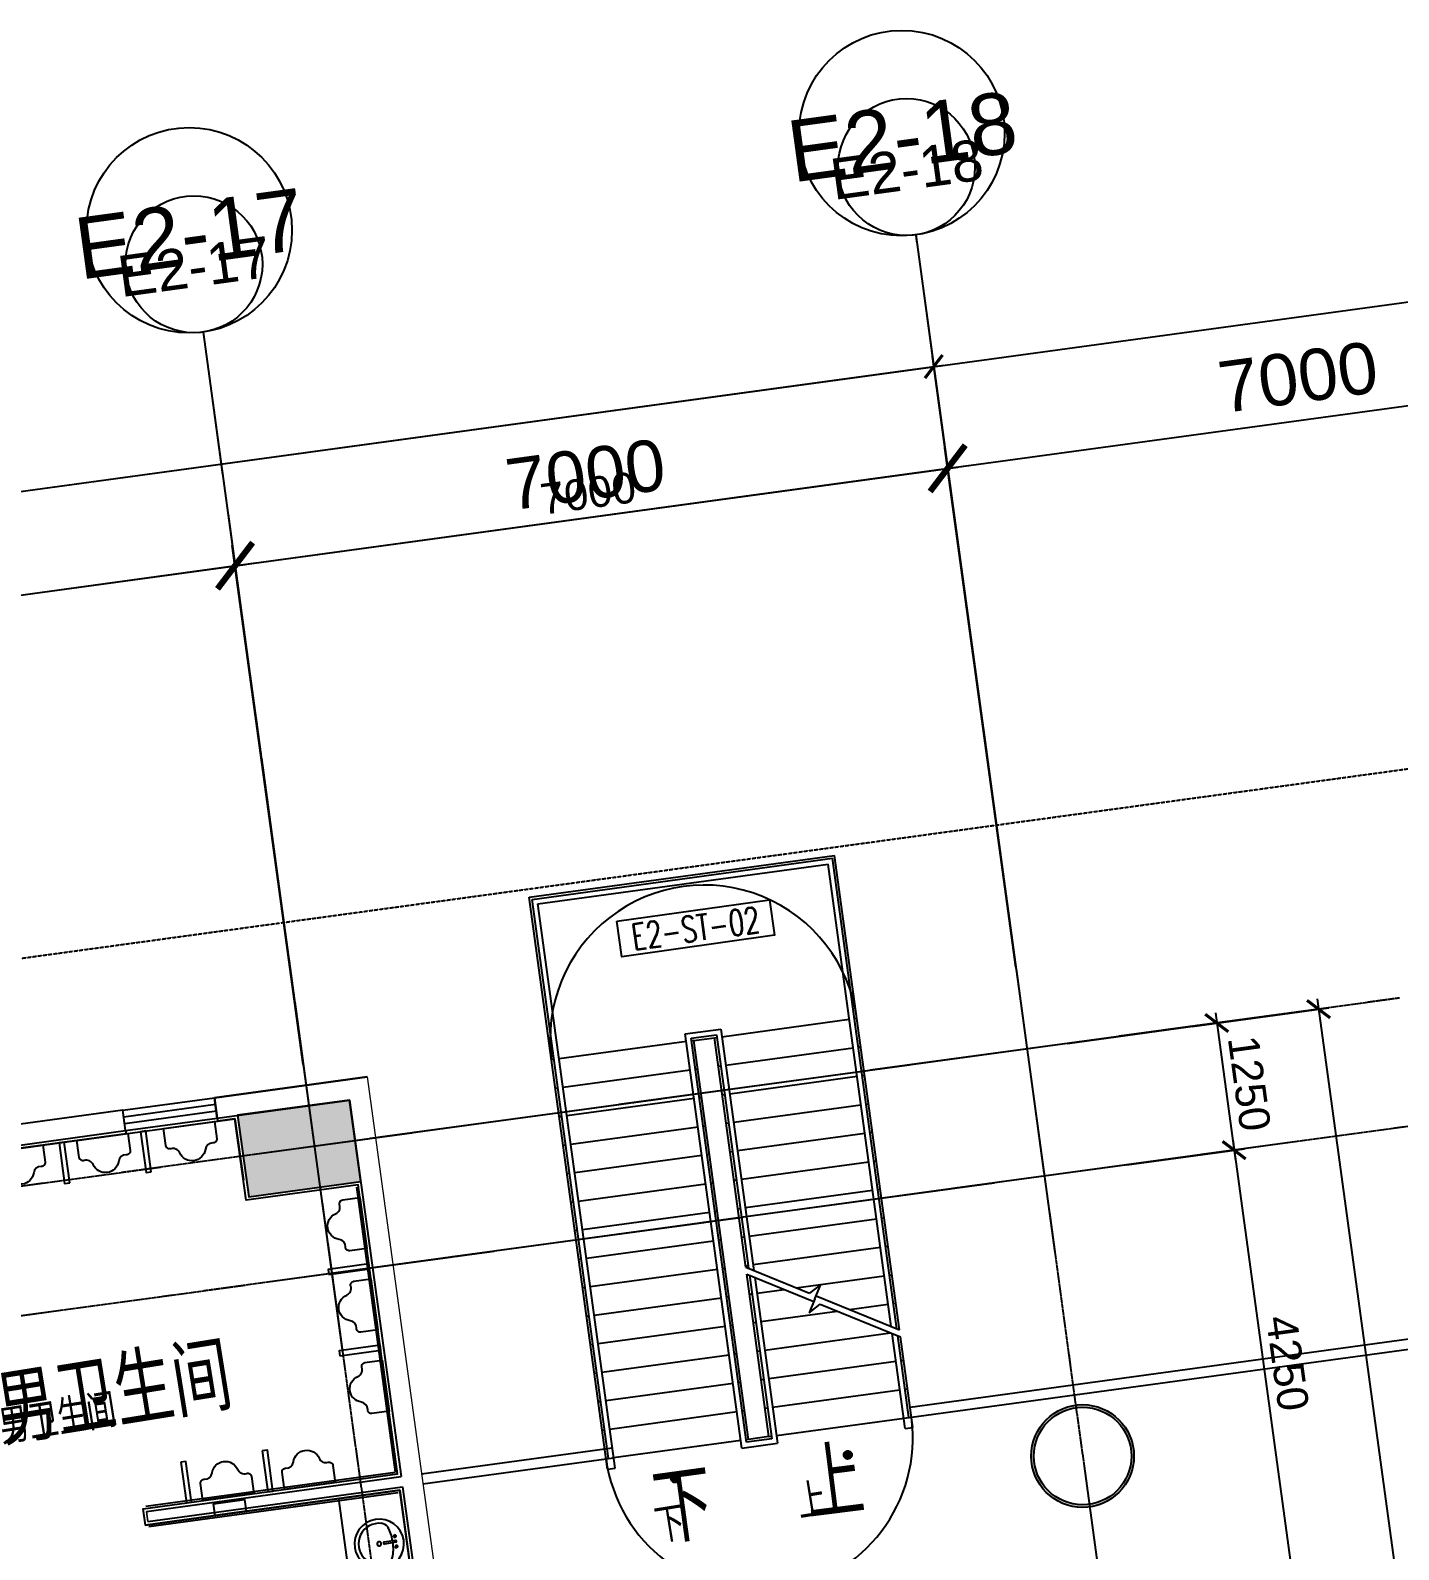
# Model space of a CAD drawing. Header units: millimetres. Extents: x -39175 to 150737, y -15023 to 140542.
# Drawn here: x 55037 to 68354, y 123841 to 138632 of the extents above; entities that cross this region are included whole.
import ezdxf
from ezdxf.enums import TextEntityAlignment as Align

# ---------------------------------------------------------------- set-up
doc = ezdxf.new("R2010")
doc.units = ezdxf.units.MM
doc.header["$LTSCALE"] = 10
for name, pattern in [('E-RG-1F$0$$0$DOTE', [2.42, 2, -0.2, 0.02, -0.2]), ('E2-RI-5F$0$DASH', [0.35, 0.25, -0.1]), ('XRE2$0$HIDDEN', [0.375, 0.25, -0.125])]:
    doc.linetypes.add(name, pattern=pattern)
for name, color, linetype in [('A—墙体', 7, 'Continuous'), ('A—文字索引', 40, 'Continuous'), ('A—楼梯、电梯、栏杆', 50, 'Continuous'), ('A—轴线、尺寸', 1, 'Continuous'), ('A—门窗', 135, 'Continuous'), ('E2-RI-5F$0$A-A-建筑投影线', 53, 'E2-RI-5F$0$DASH'), ('E2-RV-5F$0$A-SYMB-NUMB-T', 4, 'Continuous'), ('E2-RV-5F$0$WRV-1-01-N1$0$AUDIT_D_120618114340-341', 1, 'Continuous'), ('I—平面—卫生间隔断（不到顶）', 48, 'Continuous'), ('I—平面—填充03(灰度)', 250, 'Continuous'), ('I—平面—文字', 40, 'Continuous'), ('I—平面—文字（放大1：100）', 40, 'XRE2$0$HIDDEN'), ('I—平面—洁具2', 44, 'Continuous'), ('I—平面—装饰面层线', 192, 'Continuous'), ('轴线100', 1, 'Continuous')]:
    doc.layers.add(name, color=color, linetype=linetype)
doc.layers.add('E2-RW-12345F$0$A-GLAZ-CWMG', color=3, linetype='Continuous', lineweight=5)
doc.layers.add('E2-RW-12345F$0$A-WALL', color=7, linetype='Continuous', lineweight=5)
doc.styles.add('ARIAL', font='arial.ttf')
doc.styles.add('E2-RV-5F$0$ECADI-TXT', font='simplex.shx', dxfattribs={"bigfont": 'hztxt.shx'})
doc.styles.add('XD2008', font='SIMYOU.TTF', dxfattribs={"width": 0.7, "height": 600})
doc.dimstyles.new('200', dxfattribs={"dimscale": 200, "dimtxt": 2.5, "dimasz": 2, "dimexe": 1, "dimexo": 1, "dimgap": 0.8, "dimtad": 1, "dimdec": 0, "dimdsep": 46, "dimtxsty": 'ARIAL', "dimblk1": 'ARCHTICK', "dimblk2": 'ARCHTICK', "dimsah": 1, "dimcen": -0.9, "dimdle": 1, "dimclrd": 256, "dimclre": 256, "dimclrt": 40, "dimaunit": 1, "dimadec": 0, "dimazin": 0, "dimtfac": 0.35, "dimtdec": 0, "dimtix": 1, "dimtmove": 2, "dimatfit": 3, "dimldrblk": 'ARCHTICK', "dimfxl": 0, "dimtvp": 0.8, "dimtolj": 1, "dimtzin": 0, "dimarcsym": 0})
doc.dimstyles.new('副本 100', dxfattribs={"dimscale": 100, "dimtxt": 2.5, "dimasz": 2, "dimexe": 1, "dimexo": 1, "dimgap": 0.8, "dimtad": 1, "dimdec": 0, "dimdsep": 46, "dimtxsty": 'ARIAL', "dimblk1": 'ARCHTICK', "dimblk2": 'ARCHTICK', "dimsah": 1, "dimcen": -0.9, "dimdle": 1, "dimclrd": 256, "dimclre": 256, "dimclrt": 40, "dimaunit": 1, "dimadec": 0, "dimazin": 0, "dimtfac": 0.35, "dimtdec": 0, "dimtix": 1, "dimtmove": 2, "dimatfit": 3, "dimldrblk": 'ARCHTICK', "dimfxl": 0, "dimtvp": 0.8, "dimtolj": 1, "dimtzin": 0, "dimarcsym": 0})

# ---------------------------------------------------------------- blocks, each defined once
blk = doc.blocks.new('E-COLS-F5')
at = {"layer": 'I—平面—填充03(灰度)'}
blk.add_hatch(color=18, dxfattribs=at).paths.add_polyline_path([(11767057, -6078726), (11765967, -6078875), (11766076, -6079668), (11767166, -6079519)])
h = blk.add_hatch(color=18, dxfattribs=at)
edge = h.paths.add_edge_path(flags=17)
edge.add_arc((11774192, -6082192), 475, 0, 360)
edge = h.paths.add_edge_path()
edge.add_arc((11774192, -6082192), 500, 0, 360)
at = {"layer": 'A—墙体'}
blk.add_lwpolyline([(11767057, -6078726), (11765967, -6078875), (11766076, -6079668), (11767166, -6079519)], close=True, dxfattribs=at)
for radius in [500, 475]:
    blk.add_circle((11774192, -6082192), radius, dxfattribs=at)
blk = doc.blocks.new('E2-RV-5F$0$ECADI-TAG-CODE')
at = {"layer": 'E2-RV-5F$0$A-SYMB-NUMB-T', "color": 1}
blk.add_lwpolyline([(0, 3.5), (15, 3.5), (15, 0), (0, 0)], close=True, dxfattribs=at)
at = {"layer": 'E2-RV-5F$0$A-SYMB-NUMB-T', "style": 'E2-RV-5F$0$ECADI-TXT', "width": 0.7}
blk.add_attdef('CODE', text='', height=2.5, dxfattribs=at).set_placement((7.5, 1.75), align=Align.MIDDLE_CENTER)
blk = doc.blocks.new('E2-RV-5F$0$3')
at = {"layer": 'E2-RV-5F$0$WRV-1-01-N1$0$AUDIT_D_120618114340-341'}
h = blk.add_hatch(color=256, dxfattribs=at)
edge = h.paths.add_edge_path()
edge.add_arc((10773784.9, -7567736.8), 20, 138.7891, 318.7891, ccw=False)
edge.add_arc((10773784.9, -7567736.8), 20, -41.2109, 138.7891, ccw=False)
blk.add_lwpolyline([(10773800, -7567750, -1), (10773769.9, -7567723.7, -1)], format="xyb", close=True, dxfattribs=at)
blk = doc.blocks.new('_ArchTick')
at = {"color": 0, "linetype": 'ByBlock', "const_width": 0.15}
blk.add_lwpolyline([(-0.5, -0.5), (0.5, 0.5)], dxfattribs=at)
blk = doc.blocks.new('*D4653')
at = {"layer": 'A—轴线、尺寸', "linetype": 'ByBlock', "lineweight": -2}
for p, q in [((78472, 131607), (77673, 137453)), ((-33466, 122060), (77898, 137282)), ((-32387, 115642), (-33295, 122285))]:
    blk.add_line(p, q, dxfattribs=at)
at = {"layer": 'Defpoints', "color": 0, "linetype": 'ByBlock'}
for p in [(77700, 137255), (78499, 131409), (-32360, 115444, 0)]:
    blk.add_point(p, dxfattribs=at)
at = {"layer": 'A—轴线、尺寸', "linetype": 'ByBlock', "lineweight": -2, "xscale": 400, "yscale": 400, "zscale": 400}
for p, rotation in [((77700, 137255), 7.783339573525556), ((-33268, 122087), 187.7833395735256)]:
    blk.add_blockref('_ArchTick', p, dxfattribs=dict(at, rotation=rotation))
at = {"layer": 'A—轴线、尺寸', "color": 40, "linetype": 'ByBlock', "insert": (22160, 130082), "char_height": 500, "attachment_point": 5, "rotation": 7.7833, "style": 'ARIAL'}
blk.add_mtext('\\A1;112000', dxfattribs=at)
blk = doc.blocks.new('*D4667')
at = {"layer": 'A—轴线、尺寸', "linetype": 'ByBlock', "lineweight": -2}
for p, q in [((57679, 128664), (57002, 133618)), ((49895, 132445), (57227, 133447)), ((50744, 127716), (50066, 132670))]:
    blk.add_line(p, q, dxfattribs=at)
at = {"layer": 'Defpoints', "color": 0, "linetype": 'ByBlock'}
for p in [(57029, 133420), (57706, 128466), (50771, 127518)]:
    blk.add_point(p, dxfattribs=at)
at = {"layer": 'A—轴线、尺寸', "linetype": 'ByBlock', "lineweight": -2, "xscale": 400, "yscale": 400, "zscale": 400}
for p, rotation in [((57029, 133420), 7.783339573525556), ((50094, 132472), 187.7833395735256)]:
    blk.add_blockref('_ArchTick', p, dxfattribs=dict(at, rotation=rotation))
at = {"layer": 'A—轴线、尺寸', "color": 40, "linetype": 'ByBlock', "insert": (53505, 133358), "char_height": 500, "attachment_point": 5, "rotation": 7.7833, "style": 'ARIAL'}
blk.add_mtext('\\A1;7000', dxfattribs=at)
blk = doc.blocks.new('*D4668')
at = {"layer": 'A—轴线、尺寸', "linetype": 'ByBlock', "lineweight": -2}
for p, q in [((64615, 129612), (63937, 134566)), ((56831, 133393), (64163, 134395)), ((57679, 128664), (57002, 133618))]:
    blk.add_line(p, q, dxfattribs=at)
at = {"layer": 'Defpoints', "color": 0, "linetype": 'ByBlock'}
for p in [(63965, 134368), (64642, 129414), (57706, 128466)]:
    blk.add_point(p, dxfattribs=at)
at = {"layer": 'A—轴线、尺寸', "linetype": 'ByBlock', "lineweight": -2, "xscale": 400, "yscale": 400, "zscale": 400}
for p, rotation in [((63965, 134368), 7.783339573525556), ((57029, 133420), 187.7833395735256)]:
    blk.add_blockref('_ArchTick', p, dxfattribs=dict(at, rotation=rotation))
at = {"layer": 'A—轴线、尺寸', "color": 40, "linetype": 'ByBlock', "insert": (60441, 134306), "char_height": 500, "attachment_point": 5, "rotation": 7.7833, "style": 'ARIAL'}
blk.add_mtext('\\A1;7000', dxfattribs=at)
blk = doc.blocks.new('*D4719')
at = {"layer": 'A—轴线、尺寸', "linetype": 'ByBlock', "lineweight": -2}
for p, q in [((71150, 133492), (70873, 135514)), ((63766, 134341), (71099, 135343)), ((64214, 132545), (63938, 134566))]:
    blk.add_line(p, q, dxfattribs=at)
at = {"layer": 'Defpoints', "color": 0, "linetype": 'ByBlock'}
for p in [(70900, 135316), (71177, 133294), (64241, 132347)]:
    blk.add_point(p, dxfattribs=at)
at = {"layer": 'A—轴线、尺寸', "linetype": 'ByBlock', "lineweight": -2, "xscale": 400, "yscale": 400, "zscale": 400}
for p, rotation in [((70900, 135316), 7.780514694698658), ((63965, 134368), 187.7805146946987)]:
    blk.add_blockref('_ArchTick', p, dxfattribs=dict(at, rotation=rotation))
at = {"layer": 'A—轴线、尺寸', "color": 40, "linetype": 'ByBlock', "insert": (67376, 135254), "char_height": 500, "attachment_point": 5, "rotation": 7.7805, "style": 'ARIAL'}
blk.add_mtext('\\A1;7000', dxfattribs=at)
blk = doc.blocks.new('E2-RW-12345F$0$$TCHSYS$WIN2D')
for p, q in [((-0.5, 0.5), (0.5, 0.5)), ((-0.5, 0.5), (-0.5, -0.5)), ((0.5, 0.5), (0.5, -0.5)), ((0.5, 0.167), (-0.5, 0.167)), ((0.5, -0.167), (-0.5, -0.167)), ((-0.5, -0.5), (0.5, -0.5))]:
    blk.add_line(p, q)
blk = doc.blocks.new('B1-CR-B1$0$URINAL-1')
at = {"layer": 'I—平面—洁具2'}
blk.add_lwpolyline([(500, 0), (0, 0), (0, -168, 0.464292), (43, -204, -0.382572), (124, -255, 0.336188), (250, -350, 0.336188), (376, -255, -0.382572), (457, -204, 0.464292), (500, -168)], format="xyb", close=True, dxfattribs=at)
blk = doc.blocks.new('E1-RW-1F$0$E-WC-BF$0$Sink Vanity-Round - 19_ x 19_-1522437-Level 2 - Program')
for p, q in [((87, 247), (87, 136)), ((106, 247), (106, 136))]:
    blk.add_line(p, q)
for centre, radius, start, end in [((97, 85), 241, 360, 180), ((1, 104), 105, 120.7927, 162.1904), ((97, -233), 452, 91.2067, 109.2086), ((46, 247), 12.7, 360, 180), ((46, 247), 12.7, 180, 360), ((97, 247), 9.52, 360, 180), ((97, -233), 452, 70.7914, 88.7933), ((147, 247), 12.7, 360, 180), ((147, 247), 12.7, 180, 0), ((192, 104), 105, 17.8096, 59.2073), ((97, 85), 241, 180, 360), ((97, 85), 201, 165.3071, 14.6929), ((97, 85), 20.6, 360, 180), ((97, 85), 20.6, 180, 360), ((97, 136), 9.52, 180, 360)]:
    blk.add_arc(centre, radius, start, end)
blk = doc.blocks.new('*D4848')
at = {"layer": 'Defpoints', "color": 0}
for p in [(-191585, 138385), (-190772, 132439), (-287774, 118470, 0)]:
    blk.add_point(p, dxfattribs=at)
at = {"layer": '轴线100', "lineweight": -2}
for p, q in [((-190786, 132539), (-191598, 138484)), ((-288781, 125099), (-191486, 138398)), ((-287787, 118569), (-288695, 125212))]:
    blk.add_line(p, q, dxfattribs=at)
at = {"layer": '轴线100', "lineweight": -2, "xscale": 200, "yscale": 200, "zscale": 200}
for p, rotation in [((-191585, 138385), 7.783339565574511), ((-288682, 125113), 187.7833395655745)]:
    blk.add_blockref('_ArchTick', p, dxfattribs=dict(at, rotation=rotation))
at = {"layer": '轴线100', "color": 40, "insert": (-240165, 131980), "char_height": 300, "attachment_point": 5, "rotation": 7.7833, "style": 'ARIAL'}
blk.add_mtext('\\A1;98000', dxfattribs=at)
blk = doc.blocks.new('*D4862')
at = {"layer": 'Defpoints', "color": 0}
for p in [(-198385, 136446), (-197708, 131491), (-204643, 130543)]:
    blk.add_point(p, dxfattribs=at)
at = {"layer": '轴线100', "lineweight": -2}
for p, q in [((-197721, 131591), (-198399, 136545)), ((-205420, 135484), (-198286, 136459)), ((-204657, 130643), (-205334, 135597))]:
    blk.add_line(p, q, dxfattribs=at)
at = {"layer": '轴线100', "lineweight": -2, "xscale": 200, "yscale": 200, "zscale": 200}
for p, rotation in [((-198385, 136446), 7.783339565574511), ((-205321, 135498), 187.7833395655745)]:
    blk.add_blockref('_ArchTick', p, dxfattribs=dict(at, rotation=rotation))
at = {"layer": '轴线100', "color": 40, "insert": (-201884, 136203), "char_height": 300, "attachment_point": 5, "rotation": 7.7833, "style": 'ARIAL'}
blk.add_mtext('\\A1;7000', dxfattribs=at)
blk = doc.blocks.new('*D4863')
at = {"layer": 'Defpoints', "color": 0}
for p in [(-191449, 137394), (-190772, 132439), (-197708, 131491)]:
    blk.add_point(p, dxfattribs=at)
at = {"layer": '轴线100', "lineweight": -2}
for p, q in [((-190786, 132539), (-191463, 137493)), ((-198484, 136432), (-191350, 137407)), ((-197721, 131591), (-198399, 136545))]:
    blk.add_line(p, q, dxfattribs=at)
at = {"layer": '轴线100', "lineweight": -2, "xscale": 200, "yscale": 200, "zscale": 200}
for p, rotation in [((-191449, 137394), 7.783339565574511), ((-198385, 136446), 187.7833395655745)]:
    blk.add_blockref('_ArchTick', p, dxfattribs=dict(at, rotation=rotation))
at = {"layer": '轴线100', "color": 40, "insert": (-194949, 137151), "char_height": 300, "attachment_point": 5, "rotation": 7.7833, "style": 'ARIAL'}
blk.add_mtext('\\A1;7000', dxfattribs=at)
blk = doc.blocks.new('*D4750')
at = {"layer": 'Defpoints', "color": 0}
for p in [(-188946, 130717), (-188371, 126506), (-188085, 126545)]:
    blk.add_point(p, dxfattribs=at)
at = {"layer": '轴线100', "lineweight": -2}
for p, q in [((-188847, 130730), (-188561, 130769)), ((-188674, 130855), (-188071, 126446)), ((-188272, 126519), (-187986, 126558))]:
    blk.add_line(p, q, dxfattribs=at)
at = {"layer": '轴线100', "lineweight": -2, "xscale": 200, "yscale": 200, "zscale": 200}
for p, rotation in [((-188661, 130756), 97.78333952134871), ((-188085, 126545), 277.7833395213487)]:
    blk.add_blockref('_ArchTick', p, dxfattribs=dict(at, rotation=rotation))
at = {"layer": '轴线100', "color": 40, "insert": (-188142, 128682), "char_height": 300, "attachment_point": 5, "rotation": 277.7833, "style": 'ARIAL'}
blk.add_mtext('\\A1;4250', dxfattribs=at)
blk = doc.blocks.new('*D4754')
at = {"layer": 'Defpoints', "color": 0}
for p in [(-189169, 131948), (-185103, 112116), (-189974, 111450)]:
    blk.add_point(p, dxfattribs=at)
at = {"layer": '轴线100', "lineweight": -2}
for p, q in [((-189070, 131961), (-187740, 132143)), ((-187853, 132229), (-185090, 112017)), ((-189875, 111463), (-185004, 112129))]:
    blk.add_line(p, q, dxfattribs=at)
at = {"layer": '轴线100', "lineweight": -2, "xscale": 200, "yscale": 200, "zscale": 200}
for p, rotation in [((-187839, 132129), 97.78333952134871), ((-185103, 112116), 277.7833395213487)]:
    blk.add_blockref('_ArchTick', p, dxfattribs=dict(at, rotation=rotation))
at = {"layer": '轴线100', "color": 40, "insert": (-186240, 122154), "char_height": 300, "attachment_point": 5, "rotation": 277.7833, "style": 'ARIAL'}
blk.add_mtext('\\A1;20200', dxfattribs=at)
blk = doc.blocks.new('*D4803')
at = {"layer": 'Defpoints', "color": 0}
for p in [(-190382, 131782), (-188661, 130756), (-189806, 130599)]:
    blk.add_point(p, dxfattribs=at)
at = {"layer": '轴线100', "lineweight": -2}
for p, q in [((-188843, 132093), (-188647, 130656)), ((-190283, 131795), (-188731, 132007)), ((-189707, 130612), (-188561, 130769))]:
    blk.add_line(p, q, dxfattribs=at)
at = {"layer": '轴线100', "lineweight": -2, "xscale": 200, "yscale": 200, "zscale": 200}
for p, rotation in [((-188830, 131994), 97.78333952134871), ((-188661, 130756), 277.7833395213487)]:
    blk.add_blockref('_ArchTick', p, dxfattribs=dict(at, rotation=rotation))
at = {"layer": '轴线100', "color": 40, "insert": (-188514, 131406), "char_height": 300, "attachment_point": 5, "rotation": 277.7833, "style": 'ARIAL'}
blk.add_mtext('\\A1;1250', dxfattribs=at)
blk = doc.blocks.new('A$C1C9D1350')
at = {"layer": '轴线100', "linetype": 'E-RG-1F$0$$0$DOTE'}
for p, q in [((-191760.3, 139666.7), (-187267.5, 106797.6)), ((-198696, 138720.7), (-194203, 105849.6)), ((-187050.8, 132237.2), (-291775.7, 117922.8)), ((-186872.9, 130999.9), (-255751.1, 121585.2))]:
    blk.add_line(p, q, dxfattribs=at)
at = {"layer": '轴线100', "linetype": 'ByBlock'}
for centre in [(-191850.4, 140327.3), (-191850.4, 140327.3), (-198786.2, 139381.3)]:
    blk.add_circle(centre, 666.7, dxfattribs=at)
at = {"layer": '轴线100', "color": 40, "style": 'ARIAL'}
for s, p in [('E2-18', (-191847.4, 140305.3)), ('E2-17', (-198783.2, 139359.3))]:
    blk.add_text(s, height=400, rotation=7.78334, dxfattribs=at).set_placement(p, align=Align.MIDDLE_CENTER)
at = {"layer": '轴线100'}
for base, p1, p2, angle, picture, middle in [((-191584.9, 138384.5), (-287773.8, 118469.7, 0), (-190772.3, 132439.5), 7.78334, '*D4848', (-240164.9, 131979.6)), ((-191449.5, 137393.8), (-197707.8, 131491.5), (-190772.3, 132439.5), 7.78334, '*D4863', (-194948.8, 137150.8)), ((-198385, 136445.8), (-204643.3, 130543.5), (-197707.8, 131491.5), 7.78334, '*D4862', (-201884.3, 136202.8)), ((-188660.5, 130755.6), (-190381.8, 131781.7), (-189806.3, 130599), 97.78334, '*D4803', (-188514.1, 131406.3)), ((-185103.4, 112115.6), (-189169.1, 131947.7), (-189974.5, 111449.8), 97.78334, '*D4754', (-186240.2, 122154.1)), ((-188085, 126544.7), (-188945.7, 130716.6), (-188370.8, 126505.7), 97.78334, '*D4750', (-188141.7, 128681.7))]:
    dim = blk.add_linear_dim(base=base, p1=p1, p2=p2, angle=angle, dimstyle='副本 100', override={"dimtxt": 3}, dxfattribs=at)
    dim.commit()
    dim.dimension.update_dxf_attribs({"geometry": picture, "text_midpoint": middle})

msp = doc.modelspace()

# ---------------------------------------------------------------- linework, layer by layer
at = {"layer": 'A—墙体'}
for p, q in [((58314.8, 128443.3), (56828.6, 128240.2)), ((56828.6, 128240.2), (58314.3, 128443.3)), ((58314.8, 128443.3), (56828.6, 128240.2)), ((56828.6, 128240.2), (58314.3, 128443.3)), ((56828.6, 128240.2), (56855.7, 128042)), ((56828.6, 128240.2), (56855.7, 128042)), ((55936.9, 128118.3), (53757.2, 127820.3)), ((55936.9, 128118.3), (53757.2, 127820.3)), ((55964, 127920.1), (55936.9, 128118.3)), ((55964, 127920.1), (55936.9, 128118.3)), ((56855.7, 128042), (58143.7, 128218.1)), ((56855.7, 128042), (58143.7, 128218.1)), ((58143.7, 128218.1), (58644.9, 124551.7)), ((58143.7, 128218.1), (58644.9, 124551.7)), ((57053.8, 128069.1), (57162.2, 127276.5)), ((57053.8, 128069.1), (57162.2, 127276.5)), ((54413, 127708.1), (55964, 127920.1)), ((54413, 127708.1), (55964, 127920.1)), ((56167.9, 124213.1, 0), (58644.9, 124551.7)), ((56167.9, 124213.1, 0), (58644.9, 124551.7)), ((56181.4, 124114, 0), (58658.4, 124452.6)), ((56181.4, 124114, 0), (58658.4, 124452.6)), ((58658.4, 124452.6), (59132.3, 120985.4)), ((58658.4, 124452.6), (59132.3, 120985.4))]:
    msp.add_line(p, q, dxfattribs=at)
msp.add_lwpolyline([(57162.2, 127276.5), (58252, 127425.4), (58143.7, 128218.1), (57053.8, 128069.1)], dxfattribs=at)
msp.add_lwpolyline([(57162.2, 127276.5), (58252, 127425.4), (58143.7, 128218.1), (57053.8, 128069.1)], dxfattribs=at)
at = {"layer": 'A—楼梯、电梯、栏杆'}
for p, q in [((59891.9, 130193.1), (62864.3, 130599.3)), ((59891.9, 130193.1), (62864.3, 130599.3)), ((59920.1, 130171.7), (62842.9, 130571.2)), ((59920.1, 130171.7), (62842.9, 130571.2)), ((59976.4, 130128.9), (62800.1, 130514.9)), ((59976.4, 130128.9), (62800.1, 130514.9)), ((63415.6, 126012.3), (62800.1, 130514.9)), ((63415.6, 126012.3), (62800.1, 130514.9)), ((63469, 125990.5), (62842.9, 130571.2)), ((63469, 125990.5), (62842.9, 130571.2)), ((63495.7, 125979.6), (62864.3, 130599.3)), ((63495.7, 125979.6), (62864.3, 130599.3)), ((60653, 124624.8), (59891.9, 130193.1)), ((60653, 124624.8), (59891.9, 130193.1)), ((60664.2, 124727.3), (59920.1, 130171.7)), ((60664.2, 124727.3), (59920.1, 130171.7)), ((60727.3, 124635), (59976.4, 130128.9)), ((60727.3, 124635), (59976.4, 130128.9)), ((61768.2, 128834.6), (63006.7, 129003.9)), ((61768.2, 128834.6), (63006.7, 129003.9)), ((63056.2, 129010.7), (63081, 129014.1)), ((63056.2, 129010.7), (63081, 129014.1)), ((61411.2, 128861.6), (61758, 128909)), ((61411.2, 128861.6), (61758, 128909)), ((61962.4, 124829.1), (61411.2, 128861.6)), ((61962.4, 124829.1), (61411.2, 128861.6)), ((61467.5, 128818.8), (61715.2, 128852.6)), ((61467.5, 128818.8), (61715.2, 128852.6)), ((61715.2, 128852.6), (62025.9, 126579.9)), ((61715.2, 128852.6), (62025.9, 126579.9)), ((61758, 128909), (62079.3, 126558.1)), ((61758, 128909), (62079.3, 126558.1)), ((61421.4, 128787.2), (60182.9, 128618)), ((61421.4, 128787.2), (60182.9, 128618)), ((62005.2, 124885.4), (61467.5, 128818.8)), ((62005.2, 124885.4), (61467.5, 128818.8)), ((61495.7, 128797.4), (61470.9, 128794)), ((61495.7, 128797.4), (61470.9, 128794)), ((61495.7, 128797.4), (61693.9, 128824.5)), ((61495.7, 128797.4), (61693.9, 128824.5)), ((62026.6, 124913.5), (61495.7, 128797.4)), ((62026.6, 124913.5), (61495.7, 128797.4)), ((61693.9, 128824.5), (61718.6, 128827.9)), ((61693.9, 128824.5), (61718.6, 128827.9)), ((61999.2, 126590.8), (61693.9, 128824.5)), ((61999.2, 126590.8), (61693.9, 128824.5)), ((61806.1, 128557.2), (63044.6, 128726.5)), ((61806.1, 128557.2), (63044.6, 128726.5)), ((63094.1, 128733.3), (63118.9, 128736.7)), ((63094.1, 128733.3), (63118.9, 128736.7)), ((60133.4, 128611.2), (60108.6, 128607.8)), ((60133.4, 128611.2), (60108.6, 128607.8)), ((61731.8, 128547.1), (61756.6, 128550.5)), ((61731.8, 128547.1), (61756.6, 128550.5)), ((61459.3, 128509.8), (60220.8, 128340.5)), ((61459.3, 128509.8), (60220.8, 128340.5)), ((61533.6, 128520), (61508.9, 128516.6)), ((61533.6, 128520), (61508.9, 128516.6)), ((61844, 128279.8), (63082.5, 128449.1)), ((61844, 128279.8), (63082.5, 128449.1)), ((63132, 128455.9), (63156.8, 128459.2)), ((63132, 128455.9), (63156.8, 128459.2)), ((60171.3, 128333.8), (60146.5, 128330.4)), ((60171.3, 128333.8), (60146.5, 128330.4)), ((61571.5, 128242.6), (61546.8, 128239.2)), ((61571.5, 128242.6), (61546.8, 128239.2)), ((61769.7, 128269.7), (61794.5, 128273)), ((61769.7, 128269.7), (61794.5, 128273)), ((61497.2, 128232.4), (60258.8, 128063.1)), ((61497.2, 128232.4), (60258.8, 128063.1)), ((61881.9, 128002.4), (63120.4, 128171.7)), ((61881.9, 128002.4), (63120.4, 128171.7)), ((63170, 128178.4), (63194.7, 128181.8)), ((63170, 128178.4), (63194.7, 128181.8)), ((60209.2, 128056.4), (60184.4, 128053)), ((60209.2, 128056.4), (60184.4, 128053)), ((61535.2, 127955), (60296.7, 127785.7)), ((61535.2, 127955), (60296.7, 127785.7)), ((61609.5, 127965.1), (61584.7, 127961.8)), ((61609.5, 127965.1), (61584.7, 127961.8)), ((61807.6, 127992.2), (61832.4, 127995.6)), ((61807.6, 127992.2), (61832.4, 127995.6)), ((61919.9, 127725), (63158.3, 127894.3)), ((61919.9, 127725), (63158.3, 127894.3)), ((63207.9, 127901), (63232.6, 127904.4)), ((63207.9, 127901), (63232.6, 127904.4)), ((60247.1, 127778.9), (60222.4, 127775.5)), ((60247.1, 127778.9), (60222.4, 127775.5)), ((61573.1, 127677.6), (60334.6, 127508.3)), ((61573.1, 127677.6), (60334.6, 127508.3)), ((61647.4, 127687.7), (61622.6, 127684.3)), ((61647.4, 127687.7), (61622.6, 127684.3)), ((61845.5, 127714.8), (61870.3, 127718.2)), ((61845.5, 127714.8), (61870.3, 127718.2)), ((60285.1, 127501.5), (60260.3, 127498.1)), ((60285.1, 127501.5), (60260.3, 127498.1)), ((61957.8, 127447.5), (63196.3, 127616.8)), ((61957.8, 127447.5), (63196.3, 127616.8)), ((63245.8, 127623.6), (63270.6, 127627)), ((63245.8, 127623.6), (63270.6, 127627)), ((61611, 127400.1), (60372.5, 127230.9)), ((61611, 127400.1), (60372.5, 127230.9)), ((61685.3, 127410.3), (61660.5, 127406.9)), ((61685.3, 127410.3), (61660.5, 127406.9)), ((61883.5, 127437.4), (61908.2, 127440.8)), ((61883.5, 127437.4), (61908.2, 127440.8)), ((60323, 127224.1), (60298.2, 127220.7)), ((60323, 127224.1), (60298.2, 127220.7)), ((61995.7, 127170.1), (63234.2, 127339.4)), ((61995.7, 127170.1), (63234.2, 127339.4)), ((63283.7, 127346.2), (63308.5, 127349.6)), ((63283.7, 127346.2), (63308.5, 127349.6)), ((61648.9, 127122.7), (60410.4, 126953.4)), ((61648.9, 127122.7), (60410.4, 126953.4)), ((61723.2, 127132.9), (61698.5, 127129.5)), ((61723.2, 127132.9), (61698.5, 127129.5)), ((61921.4, 127160), (61946.2, 127163.4)), ((61921.4, 127160), (61946.2, 127163.4)), ((62033.6, 126892.7), (63272.1, 127062)), ((62033.6, 126892.7), (63272.1, 127062)), ((63321.6, 127068.8), (63346.4, 127072.1)), ((63321.6, 127068.8), (63346.4, 127072.1)), ((60360.9, 126946.7), (60336.1, 126943.3)), ((60360.9, 126946.7), (60336.1, 126943.3)), ((61686.8, 126845.3), (60448.3, 126676)), ((61686.8, 126845.3), (60448.3, 126676)), ((61761.1, 126855.5), (61736.4, 126852.1)), ((61761.1, 126855.5), (61736.4, 126852.1)), ((61959.3, 126882.5), (61984.1, 126885.9)), ((61959.3, 126882.5), (61984.1, 126885.9)), ((62071.5, 126615.3), (63310, 126784.6)), ((62071.5, 126615.3), (63310, 126784.6)), ((63359.6, 126791.3), (63384.3, 126794.7)), ((63359.6, 126791.3), (63384.3, 126794.7)), ((60398.8, 126669.3), (60374, 126665.9)), ((60398.8, 126669.3), (60374, 126665.9)), ((61724.8, 126567.9), (60486.3, 126398.6)), ((61724.8, 126567.9), (60486.3, 126398.6)), ((61799.1, 126578), (61774.3, 126574.7)), ((61799.1, 126578), (61774.3, 126574.7)), ((61997.2, 126605.1), (62022, 126608.5)), ((61997.2, 126605.1), (62022, 126608.5)), ((62224.7, 124940.6), (62008.6, 126522.2)), ((62224.7, 124940.6), (62008.6, 126522.2)), ((62035.3, 126511.3), (62252.9, 124919.2)), ((62035.3, 126511.3), (62252.9, 124919.2)), ((62088.7, 126489.5), (62309.2, 124876.5)), ((62088.7, 126489.5), (62309.2, 124876.5)), ((62490.9, 126390), (63347.9, 126507.1)), ((62490.9, 126390), (63347.9, 126507.1)), ((63397.5, 126513.9), (63422.2, 126517.3)), ((63397.5, 126513.9), (63422.2, 126517.3)), ((63598.3, 125229), (72714.2, 126474.6)), ((60436.7, 126391.8), (60412, 126388.4)), ((60436.7, 126391.8), (60412, 126388.4)), ((62035.1, 126327.7), (62059.9, 126331.1)), ((62035.1, 126327.7), (62059.9, 126331.1)), ((62109.4, 126337.9), (62372, 126373.8)), ((62109.4, 126337.9), (62372, 126373.8)), ((63611.8, 125130), (72727.8, 126375.5)), ((61762.7, 126290.5), (60524.2, 126121.2)), ((61762.7, 126290.5), (60524.2, 126121.2)), ((61837, 126300.6), (61812.2, 126297.2)), ((61837, 126300.6), (61812.2, 126297.2)), ((63009.3, 126178.3), (63385.9, 126229.7)), ((63009.3, 126178.3), (63385.9, 126229.7)), ((63435.4, 126236.5), (63460.2, 126239.9)), ((63435.4, 126236.5), (63460.2, 126239.9)), ((60474.6, 126114.4), (60449.9, 126111)), ((60474.6, 126114.4), (60449.9, 126111)), ((61874.9, 126023.2), (61850.1, 126019.8)), ((61874.9, 126023.2), (61850.1, 126019.8)), ((62073.1, 126050.3), (62097.8, 126053.7)), ((62073.1, 126050.3), (62097.8, 126053.7)), ((62147.4, 126060.4), (62890.4, 126162)), ((62147.4, 126060.4), (62890.4, 126162)), ((61800.6, 126013), (60562.1, 125843.8)), ((61800.6, 126013), (60562.1, 125843.8)), ((62185.3, 125783), (63408.9, 125950.3)), ((62185.3, 125783), (63408.9, 125950.3)), ((63551.1, 125020.7), (63424.9, 125943.7)), ((63551.1, 125020.7), (63424.9, 125943.7)), ((63587.1, 125126.8), (63478.4, 125921.9)), ((63587.1, 125126.8), (63478.4, 125921.9)), ((63625.4, 125030.9), (63505.1, 125911)), ((63625.4, 125030.9), (63505.1, 125911)), ((60512.6, 125837), (60487.8, 125833.6)), ((60512.6, 125837), (60487.8, 125833.6)), ((61838.5, 125735.6), (60600, 125566.3)), ((61838.5, 125735.6), (60600, 125566.3)), ((61912.8, 125745.8), (61888.1, 125742.4)), ((61912.8, 125745.8), (61888.1, 125742.4)), ((62111, 125772.9), (62135.7, 125776.3)), ((62111, 125772.9), (62135.7, 125776.3)), ((62223.2, 125505.6), (63461.7, 125674.9)), ((62223.2, 125505.6), (63461.7, 125674.9)), ((63511.2, 125681.7), (63536, 125685)), ((63511.2, 125681.7), (63536, 125685)), ((60550.5, 125559.6), (60525.7, 125556.2)), ((60550.5, 125559.6), (60525.7, 125556.2)), ((61876.4, 125458.2), (60637.9, 125288.9)), ((61876.4, 125458.2), (60637.9, 125288.9)), ((61950.7, 125468.4), (61926, 125465)), ((61950.7, 125468.4), (61926, 125465)), ((62148.9, 125495.4), (62173.7, 125498.8)), ((62148.9, 125495.4), (62173.7, 125498.8)), ((60588.4, 125282.1), (60563.6, 125278.8)), ((60588.4, 125282.1), (60563.6, 125278.8)), ((62261.1, 125228.2), (63499.6, 125397.5)), ((62261.1, 125228.2), (63499.6, 125397.5)), ((63549.2, 125404.2), (63573.9, 125407.6)), ((63549.2, 125404.2), (63573.9, 125407.6)), ((61914.4, 125180.8), (60675.9, 125011.5)), ((61914.4, 125180.8), (60675.9, 125011.5)), ((61988.7, 125190.9), (61963.9, 125187.6)), ((61988.7, 125190.9), (61963.9, 125187.6)), ((62186.8, 125218), (62211.6, 125221.4)), ((62186.8, 125218), (62211.6, 125221.4)), ((60626.3, 125004.7), (60601.6, 125001.3)), ((60626.3, 125004.7), (60601.6, 125001.3)), ((62299, 124950.8), (63611.8, 125130.2)), ((62299, 124950.8), (63611.8, 125130.2)), ((63551.1, 125020.7), (63625.4, 125030.9)), ((63551.1, 125020.7), (63625.4, 125030.9)), ((63587.1, 125126.8), (63611.8, 125130.2)), ((63587.1, 125126.8), (63611.8, 125130.2)), ((61952.3, 124903.4), (60713.8, 124734.1)), ((61952.3, 124903.4), (60713.8, 124734.1)), ((61962.4, 124829.1), (62309.2, 124876.5)), ((61962.4, 124829.1), (62309.2, 124876.5)), ((62026.6, 124913.5), (62001.8, 124910.1)), ((62026.6, 124913.5), (62001.8, 124910.1)), ((62026.6, 124913.5), (62001.8, 124910.1)), ((62026.6, 124913.5), (62001.8, 124910.1)), ((62252.9, 124919.2), (62005.2, 124885.4)), ((62252.9, 124919.2), (62005.2, 124885.4)), ((62224.7, 124940.6), (62026.6, 124913.5)), ((62224.7, 124940.6), (62026.6, 124913.5)), ((62224.7, 124940.6), (62249.5, 124944)), ((62224.7, 124940.6), (62249.5, 124944)), ((62224.7, 124940.6), (62249.5, 124944)), ((62224.7, 124940.6), (62249.5, 124944)), ((58843.1, 124579.3, 0), (60700.3, 124833.1, 0)), ((58856.7, 124480.2, 0), (60713.8, 124734, 0)), ((60664.2, 124727.3), (60639.5, 124723.9)), ((60664.2, 124727.3), (60639.5, 124723.9)), ((60653, 124624.8), (60727.3, 124635)), ((60653, 124624.8), (60727.3, 124635))]:
    msp.add_line(p, q, dxfattribs=at)
at = {"layer": 'A—楼梯、电梯、栏杆', "extrusion": (7.64982e-24, 1.16347e-23, -1)}
for p, q in [((61999.2, 126590.8), (62619.2, 126337.6)), ((61999.2, 126590.8), (62619.2, 126337.6)), ((62008.6, 126522.2), (62660.6, 126255.9)), ((62008.6, 126522.2), (62660.6, 126255.9)), ((62728.7, 126422.5), (62619.2, 126337.6)), ((62728.7, 126422.5), (62619.2, 126337.6)), ((62672, 126283.6), (62728.7, 126422.5)), ((62672, 126283.6), (62728.7, 126422.5)), ((62672, 126283.6), (62615.3, 126144.8)), ((62672, 126283.6), (62615.3, 126144.8)), ((62615.3, 126144.8), (62724.8, 126229.7)), ((62615.3, 126144.8), (62724.8, 126229.7)), ((62683.3, 126311.4), (63495.7, 125979.6)), ((62683.3, 126311.4), (63495.7, 125979.6)), ((62724.8, 126229.7), (63505.1, 125911)), ((62724.8, 126229.7), (63505.1, 125911))]:
    msp.add_line(p, q, dxfattribs=at)
at = {"layer": 'A—楼梯、电梯、栏杆'}
for points in [[(61312.8, 124533.4, 0, 0, 0), (60645.8, 129413.7, 0, 0, 0), (62326.3, 129643.4, 0, 0, 0), (62693, 126960.8, 40, 0, 0), (62713.3, 126812.2, 0, 0, 0)], [(61312.8, 124533.4, 0, 0, 0), (60645.8, 129413.7, 0, 0, 0), (62326.3, 129643.4, 0, 0, 0), (62693, 126960.8, 40, 0, 0), (62713.3, 126812.2, 0, 0, 0)], [(62993.4, 124763.1, 0, 0, 0), (62833.8, 125930.6, 40, 0, 0), (62813.5, 126079.2, 0, 0, 0)], [(62993.4, 124763.1, 0, 0, 0), (62833.8, 125930.6, 40, 0, 0), (62813.5, 126079.2, 0, 0, 0)]]:
    msp.add_lwpolyline(points, format="xyseb", dxfattribs=at)
for centre, start, end in [((61594.8, 128810.9), 7.78334, 187.78334), ((61594.8, 128810.9), 7.78334, 187.78334), ((62125.7, 124927.1), 187.78334, 7.78334), ((62125.7, 124927.1), 187.78334, 7.78334)]:
    msp.add_arc(centre, 1500, start, end, dxfattribs=at)
at = {"layer": 'A—轴线、尺寸', "linetype": 'E-RG-1F$0$$0$DOTE', "ltscale": 500}
for p, q in [((63653.8, 136641.2), (68146.6, 103772)), ((56718, 135695.1), (61211.1, 102824)), ((79137.4, 130684.4), (-37184.4, 114784.7)), ((79311.1, 129446.5), (-337, 118559.6))]:
    msp.add_line(p, q, dxfattribs=at)
at = {"layer": 'A—轴线、尺寸', "linetype": 'ByBlock'}
for centre in [(63518.5, 137632), (63518.5, 137632), (56582.7, 136686)]:
    msp.add_circle(centre, 1000, dxfattribs=at)
at = {"layer": 'E2-RI-5F$0$A-A-建筑投影线'}
msp.add_line((-8334.2, 120948.2), (73356.5, 132114.2), dxfattribs=at)
at = {"layer": 'E2-RW-12345F$0$A-WALL', "lineweight": 13}
for p, q in [((58314.8, 128443.3), (56828.6, 128240.2)), ((56828.6, 128240.2), (58314.3, 128443.3)), ((58314.8, 128443.3), (59357.6, 120814.3)), ((58314.8, 128443.3), (59357.6, 120814.3)), ((56828.6, 128240.2), (56855.7, 128042)), ((55936.9, 128118.3), (53757.2, 127820.3)), ((55964, 127920.1), (55936.9, 128118.3)), ((56855.7, 128042), (58143.7, 128218.1)), ((58143.7, 128218.1), (58644.9, 124551.7)), ((58143.7, 128218.1), (58644.9, 124551.7)), ((58143.7, 128218.1), (58644.9, 124551.7)), ((53784.3, 127622.2), (55964, 127920.1)), ((56167.9, 124213.1, 0), (58644.9, 124551.7)), ((56167.9, 124213.1, 0), (58644.9, 124551.7)), ((56167.9, 124213.1, 0), (58644.9, 124551.7)), ((56181.4, 124114, 0), (58658.4, 124452.6)), ((56181.4, 124114, 0), (58658.4, 124452.6)), ((56181.4, 124114, 0), (58658.4, 124452.6)), ((58658.4, 124452.6), (59132.3, 120985.4)), ((56167.9, 124213.1, 0), (56181.4, 124114, 0)), ((56181.4, 124114, 0), (56167.9, 124213.1, 0))]:
    msp.add_line(p, q, dxfattribs=at)
at = {"layer": 'I—平面—卫生间隔断（不到顶）', "ltscale": 3}
msp.add_line((58422.9, 121523.7, 0), (58038.3, 124337.6, 0), dxfattribs=at)
at = {"layer": 'I—平面—卫生间隔断（不到顶）', "ltscale": 3, "elevation": 0}
for points in [[(55420.5, 127411.8), (55366.3, 127808.1), (55316, 127801.2), (55370.1, 127405)], [(56213.1, 127520.2), (56158.9, 127916.5), (56108.6, 127909.6), (56162.8, 127513.3)], [(57941.8, 126520.2), (58338.1, 126574.4), (58331.3, 126623.7), (57935, 126569.5)], [(58050.1, 125727.6), (58446.4, 125781.7), (58439.7, 125831.1), (58043.4, 125776.9)], [(56501.1, 124692.6), (56555.3, 124296.3), (56604.6, 124303.1), (56550.4, 124699.4)], [(57293.7, 124801), (57347.9, 124404.7), (57397.2, 124411.4), (57343.1, 124807.7)]]:
    msp.add_lwpolyline(points, close=True, dxfattribs=at)
at = {"layer": 'I—平面—洁具2', "elevation": 0}
msp.add_lwpolyline([(56834.9, 124173.1), (56819.3, 124287), (57121.5, 124328.3), (57137, 124214.4), (56834.9, 124173.1)], dxfattribs=at)
at = {"layer": 'I—平面—装饰面层线'}
for p, q in [((54446.7, 127682.4), (57028.2, 128035.3)), ((56855.7, 128042), (56859.8, 128012.3, 0)), ((57028.2, 128035.3), (57109.4, 127440.7)), ((55968.1, 127890.4, 0), (54446.7, 127682.4, 0)), ((55964, 127920.1), (55968.1, 127890.4, 0)), ((58209.3, 127369.1), (58588.5, 124594.5)), ((56134.1, 124238.8, 0), (58611.1, 124577.4, 0)), ((56161.1, 124262.6, 0), (58588.5, 124594.5, 0)), ((56155.7, 124080.2, 0), (58632.7, 124418.8, 0)), ((56188.2, 124064.5, 0), (58615.6, 124396.3, 0)), ((58632.7, 124418.8), (59098.6, 121011)), ((56155.7, 124080.2, 0), (56134.1, 124238.8, 0))]:
    msp.add_line(p, q, dxfattribs=at)
at = {"layer": 'I—平面—装饰面层线', "elevation": 0}
msp.add_lwpolyline([(55350.5, 121074.1), (55387.1, 120806), (56581, 120969.2), (56391.4, 122356.4), (56549.9, 122378), (56780.1, 120694.1), (59098.6, 121011), (58632.7, 124418.8), (56155.8, 124080.2), (56134.1, 124238.8), (58611.1, 124577.3), (58226.4, 127391.7), (57136.5, 127242.7), (57028.1, 128035.3), (56859.8, 128012.3)], dxfattribs=at)

# ---------------------------------------------------------------- block references
at = {"layer": 'A—墙体'}
msp.add_blockref('E-COLS-F5', (-11708913.6, 6206944.1), dxfattribs=at)
at = {"layer": 'A—楼梯、电梯、栏杆', "xscale": 100.0000000094396, "yscale": 100.0000000093132, "zscale": 100.0000000093132, "rotation": 7.999999999962123}
msp.add_blockref('E2-RV-5F$0$ECADI-TAG-CODE', (60792.6, 129612.8), dxfattribs=at).add_auto_attribs({'CODE': 'E2-ST-02'})
msp.add_blockref('E2-RV-5F$0$ECADI-TAG-CODE', (60792.6, 129612.8), dxfattribs=at).add_auto_attribs({'CODE': 'E2-ST-02'})
at = {"layer": 'A—楼梯、电梯、栏杆', "xscale": 2.000000000468694, "yscale": 2, "zscale": 2, "rotation": 277.7833395733711}
for p in [(12140894.9, 23523579.8), (12140894.9, 23523579.8), (12139214.4, 23523350.1), (12139214.4, 23523350.1)]:
    msp.add_blockref('E2-RV-5F$0$3', p, dxfattribs=at)
at = {"layer": 'A—门窗', "xscale": -899.9999999999997, "yscale": 199.9999999999993, "zscale": 900, "rotation": 187.7837827304539}
msp.add_blockref('E2-RW-12345F$0$$TCHSYS$WIN2D', (56396.3, 128080.1), dxfattribs=at)
at = {"layer": 'E2-RW-12345F$0$A-GLAZ-CWMG', "xscale": -899.9999999999997, "yscale": 199.9999999999993, "zscale": 900, "rotation": 187.7837827304539}
msp.add_blockref('E2-RW-12345F$0$$TCHSYS$WIN2D', (56396.3, 128080.1), dxfattribs=at)
at = {"layer": 'I—平面—洁具2', "xscale": -1}
for p, rotation in [((56827.8, 128007.9, 0), 7.78338413568301), ((55985.2, 127892.7, 0), 7.78338413568301), ((55157.4, 127779.6, 0), 7.78338413568301), ((58310.9, 126772.9, 0), 277.783185849986), ((58419.2, 125980.7, 0), 277.783185849986), ((58527.5, 125188.4, 0), 277.783185849986), ((57509.1, 124426.7, 0), 187.783318630726), ((56716.5, 124318.4, 0), 187.783318630726)]:
    msp.add_blockref('B1-CR-B1$0$URINAL-1', p, dxfattribs=dict(at, rotation=rotation))
at = {"layer": 'I—平面—洁具2', "rotation": 278.7564959890631}
msp.add_blockref('E1-RW-1F$0$E-WC-BF$0$Sink Vanity-Round - 19_ x 19_-1522437-Level 2 - Program', (58333, 123979.4, 0), dxfattribs=at)
at = {"layer": '轴线100'}
msp.add_blockref('A$C1C9D1350', (255414.1, -3026), dxfattribs=at)

# ---------------------------------------------------------------- texts
at = {"layer": 'A—文字索引', "style": 'ARIAL'}
for s, p in [('E2-18', (63523, 137599)), ('E2-17', (56587.2, 136653))]:
    msp.add_text(s, height=600, rotation=7.78334, dxfattribs=at).set_placement(p, align=Align.MIDDLE_CENTER)
at = {"layer": 'I—平面—文字', "linetype": 'ByBlock', "style": 'XD2008', "width": 0.7}
for s, rotation, p in [('男卫生间', 9.15842, (54766, 124910.4, 0)), (' 上', 7.18649, (62453.2, 124167.1, 0)), ('下', 7.85822, (61149.4, 123947.3, 0))]:
    msp.add_text(s, height=600, rotation=rotation, dxfattribs=at).set_placement(p)
at = {"layer": 'I—平面—文字（放大1：100）', "linetype": 'ByBlock', "style": 'XD2008', "width": 0.7}
for s, p in [('男卫生间', (54758.4, 124891.5, 0)), (' 上', (62445.6, 124148.2, 0)), ('下', (61141.7, 123928.4, 0))]:
    msp.add_text(s, height=300, rotation=9.15842, dxfattribs=at).set_placement(p)

# ---------------------------------------------------------------- dimensions: what is measured, and where the dimension line sits
at = {"layer": 'A—轴线、尺寸', "linetype": 'ByBlock'}
for base, p1, p2, picture, middle in [((77700.2, 137254.9), (-32359.8, 115444.1, 0), (78499.3, 131408.6), '*D4653', (22159.9, 130082.5)), ((63964.6, 134368.2), (57706.2, 128465.9), (64641.7, 129413.9), '*D4668', (60440.6, 134305.6)), ((57029, 133420.2), (50770.7, 127517.9), (57706.2, 128465.9), '*D4667', (53505.1, 133357.6))]:
    dim = msp.add_linear_dim(base=base, p1=p1, p2=p2, angle=7.78334, dimstyle='200', dxfattribs=at)
    dim.commit()
    dim.dimension.update_dxf_attribs({"geometry": picture, "text_midpoint": middle})
dim = msp.add_aligned_dim(p1=(64240.9, 132346.6), p2=(71176.6, 133294.2), distance=2040.5, dimstyle='200', dxfattribs=at)
dim.commit()
dim.dimension.update_dxf_attribs({"geometry": '*D4719', "text_midpoint": (67376.3, 135253.6)})

doc.saveas('drawing.dxf')
